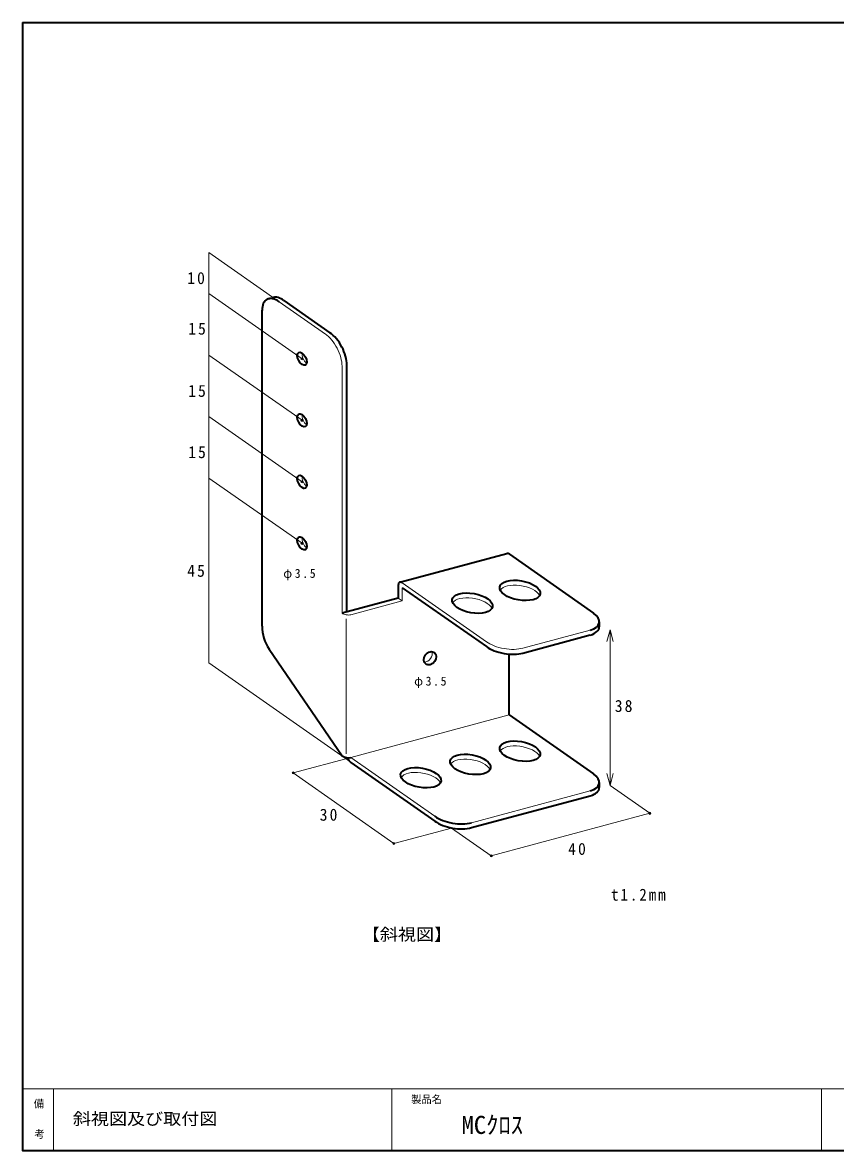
# Model space of a CAD drawing. Units: millimetres on the paper. Extents: x -406 to -17, y -286 to 287.
# Drawn here: x -406.2 to -208, y -286.2 to -11.2 of the extents above; entities that cross this region are included whole.
import ezdxf
from ezdxf.enums import TextEntityAlignment as Align

# ---------------------------------------------------------------- set-up
doc = ezdxf.new("R2010")
doc.units = ezdxf.units.MM
doc.header["$PDMODE"] = 32
doc.header["$PDSIZE"] = 0.5
for name, color, linetype in [('0-7_基準線', 7, 'Continuous'), ('F-2_文字1', 7, 'Continuous'), ('F-3_文字2', 7, 'Continuous')]:
    doc.layers.add(name, color=color, linetype=linetype)
for name, color, linetype, lineweight in [('8-0_本体', 7, 'Continuous', 35), ('8-4_基準線', 4, 'Continuous', 18), ('F-0_図面枠', 4, 'Continuous', 18)]:
    doc.layers.add(name, color=color, linetype=linetype, lineweight=lineweight)
doc.styles.add('ＭＳ ゴシック', font='')
doc.styles.get('ＭＳ ゴシック').set_extended_font_data('MS Gothic')

msp = doc.modelspace()

# ---------------------------------------------------------------- linework, layer by layer
at = {"layer": '8-0_本体'}
for p, q in [((-346.239, -78.58), (-345.08, -78.269)), ((-342.482, -78.996), (-331.248, -86.863)), ((-347.807, -158.402), (-347.807, -81.39)), ((-327.152, -154.931), (-327.152, -94.646)), ((-314.219, -147.692), (-288.139, -140.703)), ((-287.515, -140.878), (-267.053, -155.206)), ((-314.595, -148.366), (-314.595, -151.566)), ((-313.612, -149.054), (-293.133, -163.394)), ((-314.595, -151.566), (-328.311, -155.241)), ((-265.607, -157.348), (-265.607, -158.548)), ((-284.208, -164.967), (-267.787, -160.567)), ((-346.065, -164.041), (-328.311, -190.041)), ((-287.532, -180.066), (-287.532, -165.233)), ((-287.532, -180.066), (-267.053, -194.406)), ((-326.169, -191.619), (-305.69, -205.958)), ((-265.607, -196.548), (-265.607, -197.748)), ((-296.765, -207.532), (-267.787, -199.767))]:
    msp.add_line(p, q, dxfattribs=at)
at = {"layer": '8-0_本体', "color": 4, "lineweight": 18}
for p, q in [((-343.642, -79.307), (-332.337, -87.222)), ((-328.311, -155.241), (-328.311, -94.956)), ((-313.612, -147.854), (-293.133, -162.194)), ((-313.612, -152.254), (-326.169, -155.619)), ((-327.328, -156.648), (-327.328, -189.558)), ((-284.208, -163.767), (-267.787, -159.367)), ((-326.169, -190.419), (-287.532, -180.066)), ((-326.169, -190.419), (-305.69, -204.758)), ((-296.765, -206.332), (-267.787, -198.567))]:
    msp.add_line(p, q, dxfattribs=at)
msp.add_lwpolyline([(-313.612, -149.054), (-313.612, -152.254), (-314.595, -151.566)], dxfattribs=at)
at = {"layer": '8-0_本体'}
msp.add_arc((-337.807, -158.402), 10, 180, 214.32679, dxfattribs=at)
for centre, major_axis, ratio, start_param, end_param in [((-343.711, -84.258), (-2.884, 5.54), 0.525, 5.485068, 7.0813027), ((-342.552, -83.947), (-2.884, 5.54), 0.525, 5.485068, 6.1672023), ((-331.248, -91.863), (-2.884, 5.54), 0.525, 3.9227511, 5.5020269), ((-287.532, -142.066), (-0.692, 1.33), 0.525, 5.485068, 6.1672175), ((-313.612, -149.054), (-0.692, 1.33), 0.525, 5.485068, 7.0643437), ((-271.883, -156.5), (-6.254, 1.103), 0.475, 2.3654286, 3.9177568), ((-271.883, -157.7), (-6.254, 1.103), 0.475, 2.3654286, 3.2259377), ((-288.303, -162.1), (-6.254, 1.103), 0.475, 0.7761641, 2.3654286), ((-327.152, -189.731), (-1.501, 0.265), 0.475, 0.8131004, 2.3654286), ((-326.169, -190.419), (-0.692, 1.33), 0.525, 1.3481926, 2.3604342), ((-271.883, -195.7), (-6.254, 1.103), 0.475, 2.3654286, 3.9177568), ((-271.883, -195.7), (-6.254, 1.103), 0.475, 2.3654286, 3.9177568), ((-271.883, -196.9), (-6.254, 1.103), 0.475, 2.3654286, 3.2259377), ((-300.86, -203.464), (-6.254, 1.103), 0.475, 0.7761641, 2.3654286), ((-300.86, -204.664), (-6.254, 1.103), 0.475, 0.7761641, 2.3654286)]:
    msp.add_ellipse(centre, major_axis=major_axis, ratio=ratio, start_param=start_param, end_param=end_param, dxfattribs=at)
at = {"layer": '8-0_本体', "color": 4, "lineweight": 18}
for centre, major_axis, ratio, start_param, end_param in [((-332.407, -92.173), (-2.884, 5.54), 0.525, 3.9227511, 5.5020269), ((-336.9, -92.905), (-0.808, 1.552), 0.525, 0.5810857, 2.3287702), ((-336.9, -107.905), (-0.808, 1.552), 0.525, 0.5810857, 2.3287702), ((-336.9, -122.905), (-0.808, 1.552), 0.525, 0.5810857, 2.3287702), ((-336.9, -137.905), (-0.808, 1.552), 0.525, 0.5810857, 2.3287702), ((-284.946, -150.89), (-4.924, 0.868), 0.475, 3.4774869, 6.1144117), ((-296.538, -153.996), (-4.924, 0.868), 0.475, 3.4774869, 6.1144117), ((-327.152, -154.931), (-1.501, 0.265), 0.475, 0.7761641, 2.3654286), ((-288.303, -160.9), (-6.254, 1.103), 0.475, 0.7761641, 2.3654286), ((-307.833, -165.554), (1.065, 1.388), 0.775, 3.6334985, 5.8589281), ((-284.946, -190.09), (-4.924, 0.868), 0.475, 3.4774869, 6.1144117), ((-297.02, -193.325), (-4.924, 0.868), 0.475, 3.4774869, 6.1144117), ((-309.095, -196.561), (-4.924, 0.868), 0.475, 3.4774869, 6.1144117), ((-300.86, -203.464), (-6.254, 1.103), 0.475, 0.7761641, 2.3654286)]:
    msp.add_ellipse(centre, major_axis=major_axis, ratio=ratio, start_param=start_param, end_param=end_param, dxfattribs=at)
at = {"layer": '8-0_本体'}
for centre, major_axis, ratio in [((-338.059, -93.216), (-0.808, 1.552), 0.525), ((-338.059, -108.216), (-0.808, 1.552), 0.525), ((-338.059, -123.216), (-0.808, 1.552), 0.525), ((-338.059, -138.216), (-0.808, 1.552), 0.525), ((-284.946, -149.69), (-4.924, 0.868), 0.475), ((-296.538, -152.796), (-4.924, 0.868), 0.475), ((-306.85, -166.242), (1.065, 1.388), 0.775), ((-284.946, -188.89), (-4.924, 0.868), 0.475), ((-297.02, -192.125), (-4.924, 0.868), 0.475), ((-309.095, -195.361), (-4.924, 0.868), 0.475)]:
    msp.add_ellipse(centre, major_axis=major_axis, ratio=ratio, dxfattribs=at)
at = {"layer": '8-4_基準線'}
for p, q in [((-338.059, -93.216), (-360.764, -77.317)), ((-338.059, -108.216), (-360.764, -92.317)), ((-338.059, -123.216), (-360.764, -107.317)), ((-338.059, -138.216), (-360.764, -122.317)), ((-262.957, -159.273), (-263.734, -162.171)), ((-326.169, -191.541), (-360.764, -167.317)), ((-262.957, -197.273), (-263.734, -194.376)), ((-262.957, -197.273), (-262.181, -194.376)), ((-262.957, -197.273), (-253.287, -204.045)), ((-291.924, -214.398), (-253.287, -204.045)), ((-301.594, -207.626), (-315.663, -211.396)), ((-301.594, -207.626), (-291.924, -214.398))]:
    msp.add_line(p, q, dxfattribs=at)
for points in [[(-343.642, -79.307), (-360.764, -67.317), (-360.764, -167.317)], [(-262.957, -197.273), (-262.957, -159.273), (-262.181, -162.171)], [(-326.169, -190.419), (-340.237, -194.189), (-315.663, -211.396)]]:
    msp.add_lwpolyline(points, dxfattribs=at)
for p in [(-338.059, -93.216), (-338.059, -108.216), (-338.059, -123.216), (-338.059, -138.216), (-340.237, -194.189), (-253.287, -204.045), (-315.663, -211.396), (-291.924, -214.398)]:
    msp.add_point(p, dxfattribs=at)
at = {"layer": 'F-0_図面枠', "color": 7, "lineweight": 35}
msp.add_line((-406.176, -11.242), (-16.676, -11.242), dxfattribs=at)
at = {"layer": 'F-0_図面枠'}
for p, q in [((-406.176, -271.242), (-16.676, -271.242)), ((-398.676, -271.242), (-398.676, -286.242)), ((-316.176, -271.242), (-316.176, -286.242)), ((-211.426, -271.242), (-211.426, -286.242))]:
    msp.add_line(p, q, dxfattribs=at)
at = {"layer": 'F-0_図面枠', "color": 7, "lineweight": 35}
msp.add_lwpolyline([(-406.176, -11.242), (-406.176, -286.242), (-16.676, -286.242)], dxfattribs=at)

# ---------------------------------------------------------------- texts
at = {"layer": '0-7_基準線', "style": 'ＭＳ ゴシック', "width": 1.1}
msp.add_text('【斜視図】', height=2.933, dxfattribs=at).set_placement((-323.479, -235.916), align=Align.BOTTOM_LEFT)
at = {"layer": '8-4_基準線', "color": 7, "attachment_point": 7, "style": 'ＭＳ ゴシック'}
for s, insert, char_height in [('\\T1.27;\\W0.95;10', (-366.045, -75.05), 2.933), ('\\T1.27;\\W0.95;15', (-365.808, -87.38), 2.933), ('\\T1.27;\\W0.95;15', (-365.808, -102.555), 2.933), ('\\T1.27;\\W0.95;15', (-365.808, -117.493), 2.933), ('\\T1.27;\\W0.95;45', (-366.045, -146.421), 2.933), ('\\T1.29;\\W0.95;φ3.5', (-342.62, -147.235), 2.199), ('\\T1.29;\\W0.95;φ3.5', (-310.723, -173.504), 2.199), ('\\T1.27;\\W0.95;38', (-261.826, -179.377), 2.933), ('\\T1.27;\\W0.95;30', (-333.744, -205.893), 2.933), ('\\T1.27;\\W0.95;40', (-273.188, -214.227), 2.933), ('\\T1.28;\\W0.9;t1.2mm', (-262.723, -225.394), 2.933)]:
    msp.add_mtext(s, dxfattribs=dict(at, insert=insert, char_height=char_height))
at = {"layer": 'F-2_文字1', "style": 'ＭＳ ゴシック'}
for s, p in [('備', (-403.465, -276.329)), ('製品名', (-311.449, -275.244)), ('考', (-403.286, -283.752))]:
    msp.add_text(s, height=1.833, dxfattribs=at).set_placement(p, align=Align.BOTTOM_LEFT)
at = {"layer": 'F-3_文字2', "style": 'ＭＳ ゴシック', "width": 1.1}
msp.add_text('斜視図及び取付図', height=2.933, dxfattribs=at).set_placement((-393.912, -280.874), align=Align.BOTTOM_LEFT)
at = {"layer": 'F-3_文字2', "style": 'ＭＳ ゴシック'}
msp.add_text('MCｸﾛｽ', height=4.399, dxfattribs=at).set_placement((-299.175, -283.533), align=Align.BOTTOM_LEFT)

doc.saveas('drawing.dxf')
